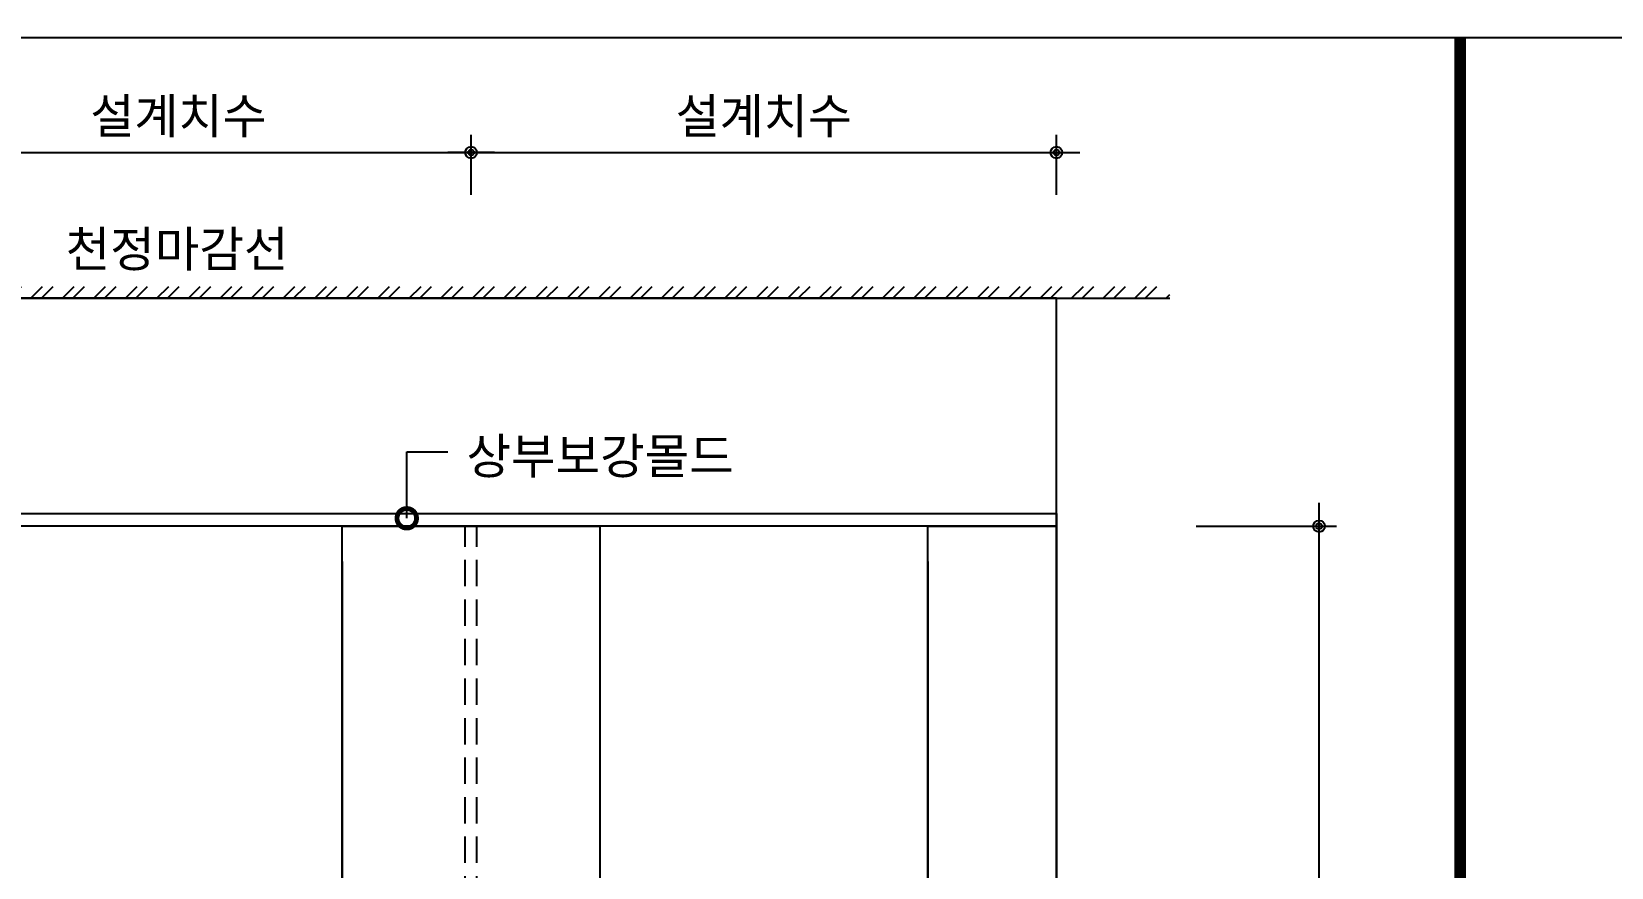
# Model space of a CAD drawing. Extents: x -256 to 8104, y -176 to 5714.
# Drawn here: x 3345 to 4694, y 4830 to 5543 of the extents above; entities that cross this region are included whole.
import ezdxf
from ezdxf.enums import TextEntityAlignment as Align

# ---------------------------------------------------------------- set-up
doc = ezdxf.new("R2010")
doc.units = 0
doc.header["$LTSCALE"] = 30
doc.linetypes.add('HIDDEN', pattern=[0.375, 0.25, -0.125])
doc.layers.get('0').update_dxf_attribs({"linetype": 'CONTINUOUS'})
doc.layers.get('DEFPOINTS').update_dxf_attribs({"linetype": 'CONTINUOUS'})
for name, color, linetype in [('DIM', 7, 'CONTINUOUS'), ('HAT', 8, 'CONTINUOUS'), ('HID', 9, 'HIDDEN'), ('문자', 3, 'CONTINUOUS'), ('부자재', 4, 'CONTINUOUS'), ('치수', 1, 'CONTINUOUS'), ('판넬', 2, 'CONTINUOUS'), ('해치', 8, 'CONTINUOUS')]:
    doc.layers.add(name, color=color, linetype=linetype)
doc.styles.add('돋움', font='malgun.ttf')
doc.dimstyles.new('10', dxfattribs={"dimscale": 10, "dimtxt": 3, "dimasz": 1, "dimexe": 1.5, "dimexo": 2, "dimgap": 1, "dimtad": 1, "dimdec": 0, "dimlunit": 6, "dimtxsty": '돋움', "dimblk": 'DIMDOT', "dimcen": -1, "dimdle": 1.5, "dimclrt": 3, "dimazin": 3, "dimtfac": 1, "dimtdec": 0, "dimtix": 1, "dimtmove": 2, "dimatfit": 3, "dimldrblk": 'DIMDOT', "dimarcsym": 0})

# ---------------------------------------------------------------- blocks, each defined once
blk = doc.blocks.new('DIMDOT')
at = {"linetype": 'Continuous'}
blk.add_line((-2, 0), (2, 0), dxfattribs=at)
for radius in [0.5, 0.25]:
    blk.add_circle((0, 0), radius, dxfattribs=at)
blk = doc.blocks.new('*D342')
at = {"layer": 'DEFPOINTS', "color": 0}
for p in [(132075.7981493345, 5750.284690495111), (131575.7981493345, 5694.022719976256), (132075.7981493345, 5694.022719976256)]:
    blk.add_point(p, dxfattribs=at)
at = {"layer": 'DIM', "color": 0, "lineweight": -2, "ltscale": 10}
for p, q in [((131575.7981493345, 5714.022719976256), (131575.7981493345, 5765.284690495111)), ((132075.7981493345, 5714.022719976256), (132075.7981493345, 5765.284690495111)), ((131585.7981493345, 5750.284690495111), (132065.7981493345, 5750.284690495111))]:
    blk.add_line(p, q, dxfattribs=at)
at = {"layer": 'DIM', "color": 0, "lineweight": -2, "xscale": 10, "yscale": 10, "zscale": 10, "rotation": 180}
blk.add_blockref('DIMDOT', (131575.7981493345, 5750.284690495111), dxfattribs=at)
at = {"layer": 'DIM', "color": 0, "lineweight": -2, "xscale": 10, "yscale": 10, "zscale": 10}
blk.add_blockref('DIMDOT', (132075.7981493345, 5750.284690495111), dxfattribs=at)
at = {"layer": 'DIM', "color": 3, "insert": (131825.7981493345, 5779.941619842937), "char_height": 30, "attachment_point": 5, "style": '돋움'}
blk.add_mtext('설계치수', dxfattribs=at)
blk = doc.blocks.new('*D343')
at = {"layer": 'DEFPOINTS', "color": 0}
for p in [(132575.7981493345, 5750.284690495111), (132075.7981493345, 5694.022719976256), (132575.7981493345, 5694.022719976256)]:
    blk.add_point(p, dxfattribs=at)
at = {"layer": 'DIM', "color": 0, "lineweight": -2, "ltscale": 10}
for p, q in [((132075.7981493345, 5714.022719976256), (132075.7981493345, 5765.284690495111)), ((132575.7981493345, 5714.022719976256), (132575.7981493345, 5765.284690495111)), ((132085.7981493345, 5750.284690495111), (132565.7981493345, 5750.284690495111))]:
    blk.add_line(p, q, dxfattribs=at)
at = {"layer": 'DIM', "color": 0, "lineweight": -2, "xscale": 10, "yscale": 10, "zscale": 10, "rotation": 180}
blk.add_blockref('DIMDOT', (132075.7981493345, 5750.284690495111), dxfattribs=at)
at = {"layer": 'DIM', "color": 0, "lineweight": -2, "xscale": 10, "yscale": 10, "zscale": 10}
blk.add_blockref('DIMDOT', (132575.7981493345, 5750.284690495111), dxfattribs=at)
at = {"layer": 'DIM', "color": 3, "insert": (132325.7981493345, 5779.941619842937), "char_height": 30, "attachment_point": 5, "style": '돋움'}
blk.add_mtext('설계치수', dxfattribs=at)
blk = doc.blocks.new('*D361')
at = {"layer": 'DEFPOINTS', "color": 0}
for p in [(132675.19795384, 5431.11276795491), (132800.1030496427, 5431.11276795491), (132675.19795384, 4486.11276795491)]:
    blk.add_point(p, dxfattribs=at)
at = {"layer": 'DIM', "color": 0, "lineweight": -2, "ltscale": 10}
for p, q in [((132695.19795384, 5431.11276795491), (132815.1030496427, 5431.11276795491)), ((132800.1030496427, 4496.11276795491), (132800.1030496427, 5421.11276795491)), ((132695.19795384, 4486.11276795491), (132815.1030496427, 4486.11276795491))]:
    blk.add_line(p, q, dxfattribs=at)
at = {"layer": 'DIM', "color": 0, "lineweight": -2, "xscale": 10, "yscale": 10, "zscale": 10}
for p, rotation in [((132800.1030496427, 5431.11276795491), 90), ((132800.1030496427, 4486.11276795491), 270)]:
    blk.add_blockref('DIMDOT', p, dxfattribs=dict(at, rotation=rotation))
at = {"layer": 'DIM', "color": 3, "insert": (132772.8077216695, 5055.998448194943), "char_height": 30, "attachment_point": 5, "rotation": 90, "style": '돋움'}
blk.add_mtext('VAR.', dxfattribs=at)
blk = doc.blocks.new('_DOTSMALL')
at = {"color": 0, "linetype": 'ByBlock', "const_width": 0.5}
blk.add_lwpolyline([(-0.0625, 0, 1), (0.0625, 0, 1)], format="xyb", close=True, dxfattribs=at)
blk = doc.blocks.new('A$C63EC304E')
at = {"layer": '치수', "color": 1, "xscale": 2.5, "yscale": 2.5, "zscale": 2.5, "rotation": 234.3098741996962}
blk.add_blockref('_DOTSMALL', (0.3122711487351353, 0.3122689042671141), dxfattribs=at)
blk = doc.blocks.new('A$C2BC9653E')
at = {"layer": '치수', "xscale": 0.3333333333333333, "yscale": 0.3333333333333333, "zscale": 0.3333333333333333}
blk.add_blockref('A$C63EC304E', (7.59378804105e-05, 7.69076509641e-05), dxfattribs=at)
blk = doc.blocks.new('A$C7FC71301')
at = {"layer": '치수', "rotation": 180}
blk.add_blockref('A$C2BC9653E', (0.2083304700627195, 0.2083319399498578), dxfattribs=at)
blk = doc.blocks.new('A$C4A20372B')
at = {"layer": '치수'}
blk.add_blockref('A$C7FC71301', (0, 0), dxfattribs=at)
blk = doc.blocks.new('A$C566469F5')
at = {"layer": '치수'}
blk.add_blockref('A$C4A20372B', (1.4837169147e-06, -7.523958629e-07), dxfattribs=at)
blk = doc.blocks.new('A$C7E317CD4')
at = {"layer": '해치', "xscale": 2, "yscale": 2, "zscale": 2}
blk.add_blockref('A$C566469F5', (-7.38963099138e-05, -7.19324398233e-05), dxfattribs=at)
blk = doc.blocks.new('A$C601D7F27')
at = {"layer": '치수'}
blk.add_blockref('A$C7E317CD4', (7.25629724911e-05, 7.2882110544e-05), dxfattribs=at)
blk = doc.blocks.new('A$C38802C08')
at = {"layer": '치수'}
blk.add_blockref('A$C601D7F27', (2.970571586e-06, 3.044569894e-06), dxfattribs=at)
blk = doc.blocks.new('CRAYON_13', base_point=(128355.5648458948, 310.1473658113382))
at = {"layer": 'HAT'}
h = blk.add_hatch(dxfattribs=at)
h.set_pattern_fill('ANSI32', color=256, scale=2, style=0)
h.set_pattern_definition([(45, (119739.7145769613, -7.092514690652024), (-13.47038418160373, 13.47038418160373), []), (45, (119748.6948369614, -7.092514690652024), (-13.47038418160373, 13.47038418160373), [])])
h.paths.add_polyline_path([(130979.0545948289, 5635.884128434973), (132672.69795384, 5635.884128434973), (132672.69795384, 5625.884128434973), (130979.0545948289, 5625.884128434973)])
at = {"color": 2}
blk.add_line((130979.0545948289, 5625.884128434973), (132672.69795384, 5625.884128434973), dxfattribs=at)
blk.add_line((132575.7981493345, 4964.769560719462), (132575.7981493345, 5625.884128434975))
for points in [[(128354.8728832308, 5848.541330320109), (135607.2145769613, 5848.541330320109), (135607.2145769613, 310.2261527600476), (128354.8728832308, 310.2261527600476)], [(128354.8728832308, 5848.541330320109), (135607.2145769613, 5848.541330320109), (135607.2145769613, 310.2261527600476), (128354.8728832308, 310.2261527600476)], [(128354.8728832308, 5848.541330320109), (136336.7889677344, 5848.541330320109), (136336.7889677344, 310.2261527600476), (128354.8728832308, 310.2261527600476)], [(131075.7981493345, 5442.112767954677), (132575.7981493345, 5442.112767954677), (132575.7981493345, 5431.11276795491), (131075.7981493345, 5431.11276795491)]]:
    blk.add_lwpolyline(points, close=True, dxfattribs=at)
at = {"color": 8, "const_width": 10}
blk.add_lwpolyline([(132920.7288468689, 3079.391330320101), (132920.7288468689, 5848.541330320124)], dxfattribs=at)
at = {"layer": 'HID', "ltscale": 3}
for p, q in [((132070.7981493345, 4536.11276795491), (132070.7981493345, 5431.11276795491)), ((132080.7981493345, 4536.11276795491), (132080.7981493345, 5431.11276795491))]:
    blk.add_line(p, q, dxfattribs=at)
at = {"layer": '부자재', "color": 3}
blk.add_line((132575.7981493345, 5625.884128434973), (131075.7981493345, 5625.884128434973), dxfattribs=at)
blk.add_line((132575.7981493345, 5625.884128434973), (131075.7981493345, 5625.884128434973), dxfattribs=at)
at = {"layer": '치수'}
for p, q in [((132020.8981811429, 5438.128529364789), (132020.8981811429, 5494.79584754895)), ((132020.8981811429, 5494.79584754895), (132055.985550742, 5494.79584754895))]:
    blk.add_line(p, q, dxfattribs=at)
at = {"layer": '판넬'}
for p, q in [((131965.7981493345, 5401.11276795491), (131965.7981493345, 5388.70968285235)), ((132185.7981493345, 5401.11276795491), (132185.7981493345, 4536.11276795491)), ((132465.7981493345, 5401.11276795491), (132465.7981493345, 5388.70968285398)), ((131965.7981493345, 5388.70968285235), (131965.7981493345, 4579.230697802122)), ((132465.7981493345, 5388.70968285398), (132465.7981493342, 4579.230697803752))]:
    blk.add_line(p, q, dxfattribs=at)
for points in [[(131965.7981493345, 5431.11276795491), (132185.7981493342, 5431.11276795491), (132185.7981493342, 4536.112767954546), (131965.7981493345, 4536.112767954546)], [(132575.7981493345, 4536.11276795491), (132465.7981493345, 4536.11276795491), (132465.7981493345, 5431.11276795491), (132575.7981493345, 5431.11276795491)]]:
    blk.add_lwpolyline(points, close=True, dxfattribs=at)
at = {"layer": '해치', "xscale": -20, "yscale": 20, "zscale": 20, "rotation": 180}
blk.add_blockref('A$C38802C08', (132016.6678753564, 5442.08124169529), dxfattribs=at)
at = {"layer": '문자', "style": '돋움'}
for s, p in [('천정마감선', (131824.6420341455, 5668.174869738505)), ('상부보강몰드', (132186.0365143613, 5491.361717138054))]:
    blk.add_text(s, height=30.33655341585618, dxfattribs=at).set_placement(p, align=Align.MIDDLE)
at = {"layer": 'DIM', "ltscale": 10}
for base, p1, p2, picture, middle in [((132075.7981493345, 5750.284690495111), (131575.7981493345, 5694.022719976256), (132075.7981493345, 5694.022719976256), '*D342', (131825.7981493345, 5779.941619842937)), ((132575.7981493345, 5750.284690495111), (132075.7981493345, 5694.022719976256), (132575.7981493345, 5694.022719976256), '*D343', (132325.7981493345, 5779.941619842937))]:
    dim = blk.add_linear_dim(base=base, p1=p1, p2=p2, text='설계치수', dimstyle='10', override={"dimtxsty": '돋움'}, dxfattribs=at)
    dim.commit()
    dim.dimension.update_dxf_attribs({"geometry": picture, "text_midpoint": middle})
dim = blk.add_linear_dim(base=(132800.1030496427, 5431.11276795491), p1=(132675.19795384, 4486.11276795491), p2=(132675.19795384, 5431.11276795491), angle=90, text='VAR.', dimstyle='10', dxfattribs=at)
dim.commit()
dim.dimension.update_dxf_attribs({"geometry": '*D361', "text_midpoint": (132772.8077216695, 5055.998448194943), "dimtype": 160})

msp = doc.modelspace()

# ---------------------------------------------------------------- block references
msp.add_blockref('CRAYON_13', (0, 0))

doc.saveas('drawing.dxf')
